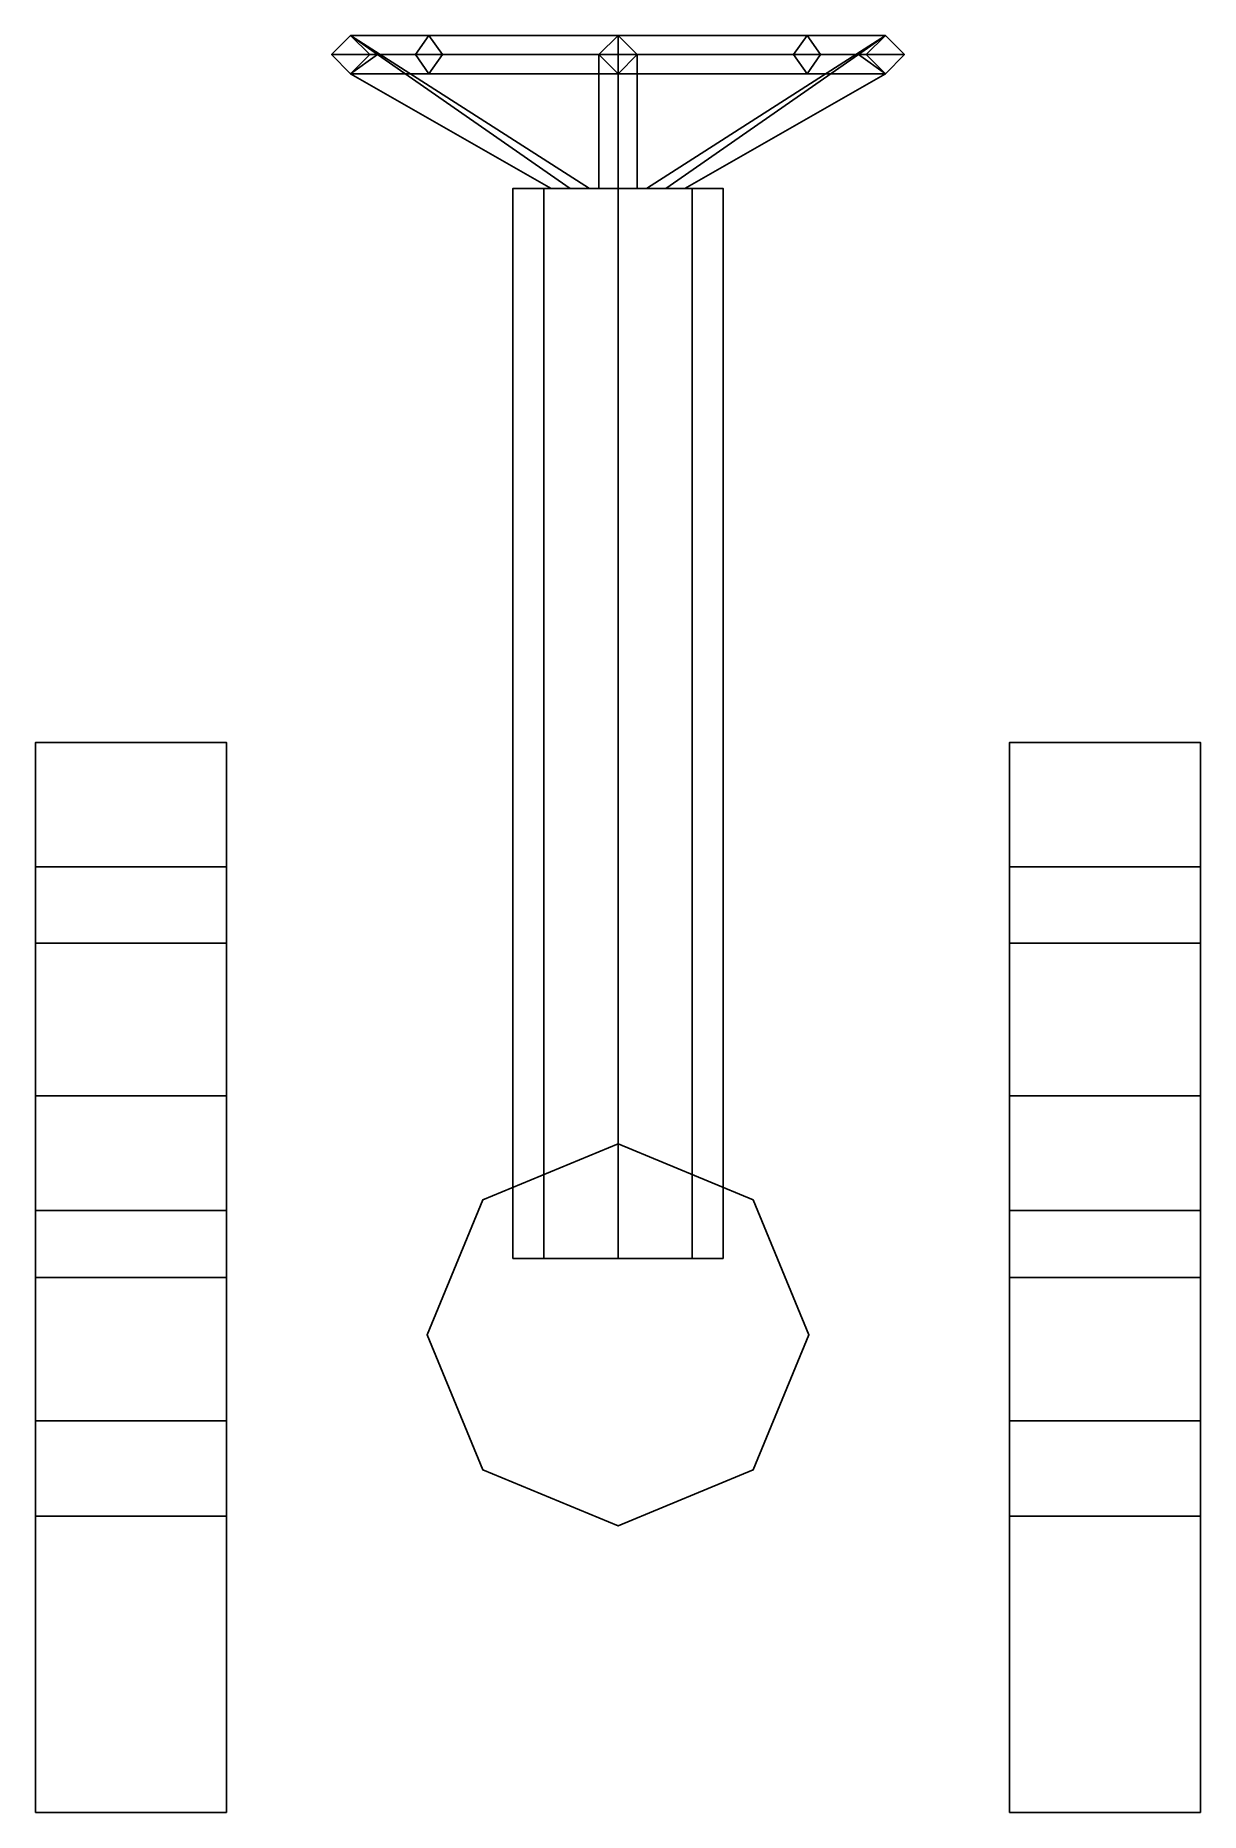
# Model space of a CAD drawing. Extents: x -0.061 to 0.061, y -0.05 to 0.136.
import ezdxf

# ---------------------------------------------------------------- set-up
doc = ezdxf.new("R2010")
doc.units = 0
doc.layers.add('TURRET', color=2, linetype='CONTINUOUS')

msp = doc.modelspace()

# ---------------------------------------------------------------- linework, layer by layer
at = {"layer": 'TURRET'}
for points in [[(-0.028, 0.136, 0.523), (-0.03, 0.134, 0.523), (-0.02121, 0.134, 0.54421), (-0.0198, 0.136, 0.5428)], [(-0.0198, 0.136, 0.5032), (-0.02121, 0.134, 0.50179), (-0.03, 0.134, 0.523), (-0.028, 0.136, 0.523)], [(-0.003, 0.12, 0.523), (-0.005, 0.12, 0.521), (-0.02517, 0.134, 0.521), (-0.028, 0.136, 0.523)], [(-0.005, 0.12, 0.525), (-0.003, 0.12, 0.523), (-0.028, 0.136, 0.523), (-0.02517, 0.134, 0.525)], [(-0.026, 0.134, 0.523), (-0.028, 0.136, 0.523), (-0.0198, 0.136, 0.5428), (-0.01838, 0.134, 0.54138)], [(-0.01838, 0.134, 0.50462), (-0.0198, 0.136, 0.5032), (-0.028, 0.136, 0.523), (-0.026, 0.134, 0.523)], [(0, 0.136, 0.495), (0, 0.134, 0.493), (-0.02121, 0.134, 0.50179), (-0.0198, 0.136, 0.5032)], [(-0.0198, 0.136, 0.5428), (-0.02121, 0.134, 0.54421), (0, 0.134, 0.553), (0, 0.136, 0.551)], [(-0.01838, 0.134, 0.54138), (-0.0198, 0.136, 0.5428), (0, 0.136, 0.551), (0, 0.134, 0.549)], [(0, 0.134, 0.497), (0, 0.136, 0.495), (-0.0198, 0.136, 0.5032), (-0.01838, 0.134, 0.50462)], [(-0.002, 0.12, 0.518), (0, 0.12, 0.52), (0, 0.136, 0.495), (-0.002, 0.134, 0.49783)], [(0, 0.12, 0.526), (-0.002, 0.12, 0.528), (-0.002, 0.134, 0.54817), (0, 0.136, 0.551)], [(0.0198, 0.136, 0.5032), (0.02121, 0.134, 0.50179), (0, 0.134, 0.493), (0, 0.136, 0.495)], [(0, 0.12, 0.52), (0.002, 0.12, 0.518), (0.002, 0.134, 0.49783), (0, 0.136, 0.495)], [(0.002, 0.12, 0.528), (0, 0.12, 0.526), (0, 0.136, 0.551), (0.002, 0.134, 0.54817)], [(0, 0.136, 0.551), (0, 0.134, 0.553), (0.02121, 0.134, 0.54421), (0.0198, 0.136, 0.5428)], [(0, 0.134, 0.549), (0, 0.136, 0.551), (0.0198, 0.136, 0.5428), (0.01838, 0.134, 0.54138)], [(0.01838, 0.134, 0.50462), (0.0198, 0.136, 0.5032), (0, 0.136, 0.495), (0, 0.134, 0.497)], [(0.003, 0.12, 0.523), (0.005, 0.12, 0.525), (0.02517, 0.134, 0.525), (0.028, 0.136, 0.523)], [(0.005, 0.12, 0.521), (0.003, 0.12, 0.523), (0.028, 0.136, 0.523), (0.02517, 0.134, 0.521)], [(0.01838, 0.134, 0.54138), (0.0198, 0.136, 0.5428), (0.028, 0.136, 0.523), (0.026, 0.134, 0.523)], [(0.026, 0.134, 0.523), (0.028, 0.136, 0.523), (0.0198, 0.136, 0.5032), (0.01838, 0.134, 0.50462)], [(0.0198, 0.136, 0.5428), (0.02121, 0.134, 0.54421), (0.03, 0.134, 0.523), (0.028, 0.136, 0.523)], [(0.028, 0.136, 0.523), (0.03, 0.134, 0.523), (0.02121, 0.134, 0.50179), (0.0198, 0.136, 0.5032)], [(-0.03, 0.134, 0.523), (-0.028, 0.132, 0.523), (-0.0198, 0.132, 0.5428), (-0.02121, 0.134, 0.54421)], [(-0.02121, 0.134, 0.50179), (-0.0198, 0.132, 0.5032), (-0.028, 0.132, 0.523), (-0.03, 0.134, 0.523)], [(-0.005, 0.12, 0.521), (-0.007, 0.12, 0.523), (-0.028, 0.132, 0.523), (-0.02517, 0.134, 0.521)], [(-0.007, 0.12, 0.523), (-0.005, 0.12, 0.525), (-0.02517, 0.134, 0.525), (-0.028, 0.132, 0.523)], [(-0.028, 0.132, 0.523), (-0.026, 0.134, 0.523), (-0.01838, 0.134, 0.54138), (-0.0198, 0.132, 0.5428)], [(-0.0198, 0.132, 0.5032), (-0.01838, 0.134, 0.50462), (-0.026, 0.134, 0.523), (-0.028, 0.132, 0.523)], [(0, 0.134, 0.493), (0, 0.132, 0.495), (-0.0198, 0.132, 0.5032), (-0.02121, 0.134, 0.50179)], [(-0.02121, 0.134, 0.54421), (-0.0198, 0.132, 0.5428), (0, 0.132, 0.551), (0, 0.134, 0.553)], [(-0.0198, 0.132, 0.5428), (-0.01838, 0.134, 0.54138), (0, 0.134, 0.549), (0, 0.132, 0.551)], [(0, 0.132, 0.495), (0, 0.134, 0.497), (-0.01838, 0.134, 0.50462), (-0.0198, 0.132, 0.5032)], [(0, 0.12, 0.516), (-0.002, 0.12, 0.518), (-0.002, 0.134, 0.49783), (0, 0.132, 0.495)], [(-0.002, 0.12, 0.528), (0, 0.12, 0.53), (0, 0.132, 0.551), (-0.002, 0.134, 0.54817)], [(0.02121, 0.134, 0.50179), (0.0198, 0.132, 0.5032), (0, 0.132, 0.495), (0, 0.134, 0.493)], [(0.002, 0.12, 0.518), (0, 0.12, 0.516), (0, 0.132, 0.495), (0.002, 0.134, 0.49783)], [(0, 0.12, 0.53), (0.002, 0.12, 0.528), (0.002, 0.134, 0.54817), (0, 0.132, 0.551)], [(0, 0.132, 0.551), (0, 0.134, 0.549), (0.01838, 0.134, 0.54138), (0.0198, 0.132, 0.5428)], [(0, 0.134, 0.553), (0, 0.132, 0.551), (0.0198, 0.132, 0.5428), (0.02121, 0.134, 0.54421)], [(0.0198, 0.132, 0.5032), (0.01838, 0.134, 0.50462), (0, 0.134, 0.497), (0, 0.132, 0.495)], [(0.005, 0.12, 0.525), (0.007, 0.12, 0.523), (0.028, 0.132, 0.523), (0.02517, 0.134, 0.525)], [(0.007, 0.12, 0.523), (0.005, 0.12, 0.521), (0.02517, 0.134, 0.521), (0.028, 0.132, 0.523)], [(0.0198, 0.132, 0.5428), (0.01838, 0.134, 0.54138), (0.026, 0.134, 0.523), (0.028, 0.132, 0.523)], [(0.028, 0.132, 0.523), (0.026, 0.134, 0.523), (0.01838, 0.134, 0.50462), (0.0198, 0.132, 0.5032)], [(0.02121, 0.134, 0.54421), (0.0198, 0.132, 0.5428), (0.028, 0.132, 0.523), (0.03, 0.134, 0.523)], [(0.03, 0.134, 0.523), (0.028, 0.132, 0.523), (0.0198, 0.132, 0.5032), (0.02121, 0.134, 0.50179)], [(-0.011, 0.12, 0.523), (-0.00778, 0.12, 0.51522), (-0.00778, 0.008, 0.51522), (-0.011, 0.008, 0.523)], [(-0.00778, 0.12, 0.53078), (-0.011, 0.12, 0.523), (-0.011, 0.008, 0.523), (-0.00778, 0.008, 0.53078)], [(-0.00778, 0.12, 0.53078), (0, 0.12, 0.534), (0.00778, 0.12, 0.53078), (-0.011, 0.12, 0.523)], [(-0.011, 0.12, 0.523), (0.00778, 0.12, 0.53078), (0.011, 0.12, 0.523), (-0.00778, 0.12, 0.51522)], [(-0.00778, 0.12, 0.51522), (0, 0.12, 0.512), (0, 0.008, 0.512), (-0.00778, 0.008, 0.51522)], [(0, 0.12, 0.534), (-0.00778, 0.12, 0.53078), (-0.00778, 0.008, 0.53078), (0, 0.008, 0.534)], [(-0.00778, 0.12, 0.51522), (0.011, 0.12, 0.523), (0.00778, 0.12, 0.51522), (0, 0.12, 0.512)], [(0, 0.12, 0.512), (0.00778, 0.12, 0.51522), (0.00778, 0.008, 0.51522), (0, 0.008, 0.512)], [(0.00778, 0.12, 0.53078), (0, 0.12, 0.534), (0, 0.008, 0.534), (0.00778, 0.008, 0.53078)], [(0.00778, 0.12, 0.51522), (0.011, 0.12, 0.523), (0.011, 0.008, 0.523), (0.00778, 0.008, 0.51522)], [(0.011, 0.12, 0.523), (0.00778, 0.12, 0.53078), (0.00778, 0.008, 0.53078), (0.011, 0.008, 0.523)], [(-0.061, 0.025, 0.607), (-0.041, 0.025, 0.607), (-0.041, 0.062, 0.57), (-0.061, 0.062, 0.57)], [(-0.061, 0.062, 0.57), (-0.061, 0.013, 0.595), (-0.061, 0.013, 0.595), (-0.061, 0.025, 0.607)], [(-0.061, 0.062, 0.57), (-0.061, -0.019, 0.593), (-0.061, -0.019, 0.593), (-0.061, 0.013, 0.595)], [(-0.061, 0.041, 0.538), (-0.061, -0.019, 0.572), (-0.061, -0.019, 0.593), (-0.061, 0.062, 0.57)], [(-0.061, 0.062, 0.57), (-0.041, 0.062, 0.57), (-0.041, 0.041, 0.538), (-0.061, 0.041, 0.538)], [(-0.041, 0.025, 0.607), (-0.041, 0.013, 0.595), (-0.041, 0.013, 0.595), (-0.041, 0.062, 0.57)], [(-0.041, 0.013, 0.595), (-0.041, -0.019, 0.593), (-0.041, -0.019, 0.593), (-0.041, 0.062, 0.57)], [(-0.041, 0.062, 0.57), (-0.041, -0.019, 0.593), (-0.041, -0.019, 0.572), (-0.041, 0.041, 0.538)], [(0.041, 0.041, 0.538), (0.041, -0.019, 0.572), (0.041, -0.019, 0.593), (0.041, 0.062, 0.57)], [(0.041, 0.062, 0.57), (0.041, -0.019, 0.593), (0.041, -0.019, 0.593), (0.041, 0.013, 0.595)], [(0.041, 0.062, 0.57), (0.041, 0.013, 0.595), (0.041, 0.013, 0.595), (0.041, 0.025, 0.607)], [(0.041, 0.025, 0.607), (0.061, 0.025, 0.607), (0.061, 0.062, 0.57), (0.041, 0.062, 0.57)], [(0.041, 0.062, 0.57), (0.061, 0.062, 0.57), (0.061, 0.041, 0.538), (0.041, 0.041, 0.538)], [(0.061, 0.062, 0.57), (0.061, -0.019, 0.593), (0.061, -0.019, 0.572), (0.061, 0.041, 0.538)], [(0.061, 0.013, 0.595), (0.061, -0.019, 0.593), (0.061, -0.019, 0.593), (0.061, 0.062, 0.57)], [(0.061, 0.025, 0.607), (0.061, 0.013, 0.595), (0.061, 0.013, 0.595), (0.061, 0.062, 0.57)], [(-0.061, 0.049, 0.524), (-0.061, -0.05, 0.546), (-0.061, -0.019, 0.572), (-0.061, 0.041, 0.538)], [(-0.061, 0.049, 0.5), (-0.061, -0.05, 0.5), (-0.061, -0.05, 0.546), (-0.061, 0.049, 0.524)], [(-0.061, 0.049, 0.524), (-0.041, 0.049, 0.524), (-0.041, 0.049, 0.5), (-0.061, 0.049, 0.5)], [(-0.061, 0.041, 0.538), (-0.041, 0.041, 0.538), (-0.041, 0.049, 0.524), (-0.061, 0.049, 0.524)], [(-0.041, 0.041, 0.538), (-0.041, -0.019, 0.572), (-0.041, -0.05, 0.546), (-0.041, 0.049, 0.524)], [(-0.041, 0.049, 0.524), (-0.041, -0.05, 0.546), (-0.041, -0.05, 0.5), (-0.041, 0.049, 0.5)], [(0.041, 0.049, 0.524), (0.041, -0.05, 0.546), (0.041, -0.019, 0.572), (0.041, 0.041, 0.538)], [(0.041, 0.049, 0.5), (0.041, -0.05, 0.5), (0.041, -0.05, 0.546), (0.041, 0.049, 0.524)], [(0.041, 0.041, 0.538), (0.061, 0.041, 0.538), (0.061, 0.049, 0.524), (0.041, 0.049, 0.524)], [(0.041, 0.049, 0.524), (0.061, 0.049, 0.524), (0.061, 0.049, 0.5), (0.041, 0.049, 0.5)], [(0.061, 0.041, 0.538), (0.061, -0.019, 0.572), (0.061, -0.05, 0.546), (0.061, 0.049, 0.524)], [(0.061, 0.049, 0.524), (0.061, -0.05, 0.546), (0.061, -0.05, 0.5), (0.061, 0.049, 0.5)], [(-0.061, 0.013, 0.595), (-0.041, 0.013, 0.595), (-0.041, 0.025, 0.607), (-0.061, 0.025, 0.607)], [(0.041, 0.013, 0.595), (0.061, 0.013, 0.595), (0.061, 0.025, 0.607), (0.041, 0.025, 0.607)], [(0, 0.02), (-0.01414, 0.01414), (-0.01414, 0.01414, 0.5), (0, 0.02, 0.5)], [(0.01414, 0.01414), (0, 0.02), (0, 0.02, 0.5), (0.01414, 0.01414, 0.5)], [(-0.01414, 0.01414), (-0.02, 0), (-0.02, 0, 0.5), (-0.01414, 0.01414, 0.5)], [(0.02, 0), (0.01414, 0.01414), (0.01414, 0.01414, 0.5), (0.02, 0, 0.5)], [(-0.061, 0.006, 0.602), (-0.041, 0.006, 0.602), (-0.041, 0.013, 0.595), (-0.061, 0.013, 0.595)], [(-0.061, 0.013, 0.595), (-0.061, -0.019, 0.593), (-0.061, -0.009, 0.602), (-0.061, 0.006, 0.602)], [(-0.041, 0.006, 0.602), (-0.041, -0.009, 0.602), (-0.041, -0.019, 0.593), (-0.041, 0.013, 0.595)], [(0.041, 0.013, 0.595), (0.041, -0.019, 0.593), (0.041, -0.009, 0.602), (0.041, 0.006, 0.602)], [(0.041, 0.006, 0.602), (0.061, 0.006, 0.602), (0.061, 0.013, 0.595), (0.041, 0.013, 0.595)], [(0.061, 0.006, 0.602), (0.061, -0.009, 0.602), (0.061, -0.019, 0.593), (0.061, 0.013, 0.595)], [(-0.061, -0.009, 0.602), (-0.041, -0.009, 0.602), (-0.041, 0.006, 0.602), (-0.061, 0.006, 0.602)], [(0.041, -0.009, 0.602), (0.061, -0.009, 0.602), (0.061, 0.006, 0.602), (0.041, 0.006, 0.602)], [(-0.02, 0), (-0.01414, -0.01414), (-0.01414, -0.01414, 0.5), (-0.02, 0, 0.5)], [(0.01414, -0.01414), (0.02, 0), (0.02, 0, 0.5), (0.01414, -0.01414, 0.5)], [(-0.061, -0.019, 0.593), (-0.041, -0.019, 0.593), (-0.041, -0.009, 0.602), (-0.061, -0.009, 0.602)], [(0.041, -0.019, 0.593), (0.061, -0.019, 0.593), (0.061, -0.009, 0.602), (0.041, -0.009, 0.602)], [(-0.01414, -0.01414), (0, -0.02), (0, -0.02, 0.5), (-0.01414, -0.01414, 0.5)], [(0, -0.02), (0.01414, -0.01414), (0.01414, -0.01414, 0.5), (0, -0.02, 0.5)], [(-0.061, -0.019, 0.572), (-0.041, -0.019, 0.572), (-0.041, -0.019, 0.593), (-0.061, -0.019, 0.593)], [(-0.061, -0.05, 0.546), (-0.041, -0.05, 0.546), (-0.041, -0.019, 0.572), (-0.061, -0.019, 0.572)], [(0.041, -0.05, 0.546), (0.061, -0.05, 0.546), (0.061, -0.019, 0.572), (0.041, -0.019, 0.572)], [(0.041, -0.019, 0.572), (0.061, -0.019, 0.572), (0.061, -0.019, 0.593), (0.041, -0.019, 0.593)], [(-0.061, -0.05, 0.5), (-0.041, -0.05, 0.5), (-0.041, -0.05, 0.546), (-0.061, -0.05, 0.546)], [(0.041, -0.05, 0.5), (0.061, -0.05, 0.5), (0.061, -0.05, 0.546), (0.041, -0.05, 0.546)]]:
    msp.add_3dface(points, dxfattribs=at)

doc.saveas('drawing.dxf')
